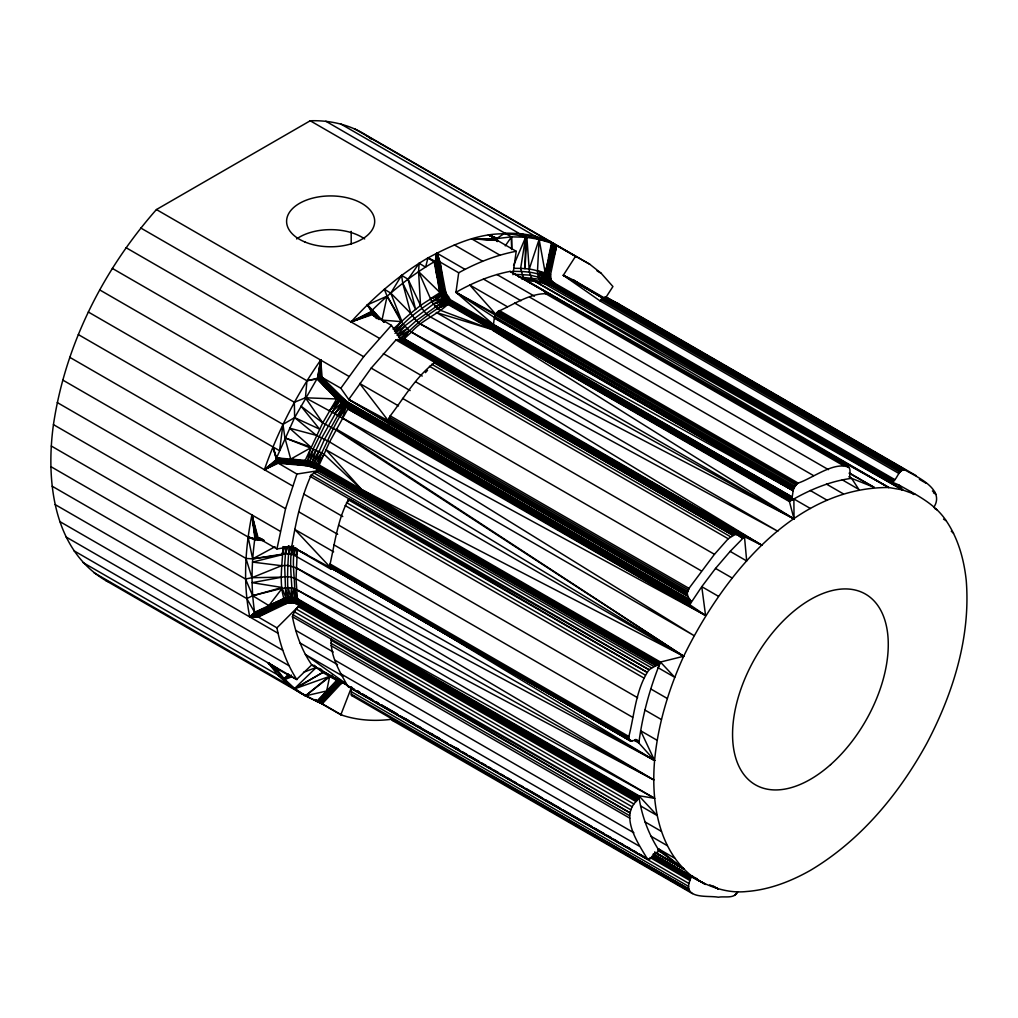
<?xml version="1.0" encoding="UTF-8"?>
<svg xmlns="http://www.w3.org/2000/svg" width="1018" height="1018" viewBox="0 0 1018 1018"><rect width="100%" height="100%" fill="white"/><g stroke="black" fill="none" stroke-linecap="round" stroke-linejoin="round"><path stroke-width="1.5" d="M512.919 274.682L516.202 251.281C495.97 255.124 476.691 262.835 458.698 272.773L439.992 261.97L437.027 261.181L434.164 261.804C411.514 275.127 390.95 291.721 372.257 310.146L371.392 313.048L374.039 316.076M516.202 251.281L497.497 240.477L496.199 238.657L511.481 236.863L525.657 237.207L539.133 239.332L545.215 272.9L545.444 278.894L547.137 282.393L549.924 284.875L891.144 481.883L902.508 489.887L915.258 494.443M391.396 719.293C374.459 721.482 357.038 720.375 340.839 714.776L320.874 703.273L305.438 695.854L105.859 580.604C52.974 549.593 45.772 479.758 53.445 424.621C65.305 344.758 103.276 269.872 156.428 209.555L310.21 120.773C330.074 120.099 350.179 124.705 366.938 135.61L589.791 264.273L601.167 273.269L612.925 286.542L605.481 298.07M637.548 799.868L296.314 602.86C279.683 597.337 266.563 619.033 249.779 616.946L254.678 612.416L283.373 598.635L290.41 597.07L296.429 598.126L638.859 795.732L638.477 798.214L636.937 800.555L294.876 603.14L287.56 603.063L258.216 617.048L249.779 616.946C242.895 583.276 245.173 548.422 251.891 514.917L258.216 538.128L276.934 548.944L291.772 546.602L306.991 554.708M325.824 121.218L525.657 237.207L524.944 268.727L526.891 237.398L529.398 272.188L531.358 277.698L535.099 281.426L888.765 487.52L902.508 489.887L898.716 484.899L891.717 481.959L548.829 283.729L539.4 279.199L518.684 276.96M294.902 547.786C290.677 565.843 297.078 585.057 293.706 602.758C286.338 595.594 276.4 602.363 268.892 605.595L252.642 595.721L245.542 579.026L50.9 466.651M693.983 877.72C658.073 851.15 651.087 802.146 654.587 760.484L638.859 743.013C642.396 715.26 649.968 687.913 660.453 662.044L683.663 656.266C722.042 578.046 793.022 486.897 888.765 487.52L526.802 280.688L522.997 276.947L520.643 268.345L525.657 237.207C491.987 226.823 457.336 242.144 427.954 257.91C399.031 274.873 373.568 297.18 351.057 321.93L372.69 314.524L391.396 325.327L402.746 341.475L399.527 339.452L395.964 339.936L371.188 368.109L348.729 399.476L389.016 423.882L687.786 596.37L690.675 600.658L689.797 604.717L705.576 615.508L701.771 586.673L715.527 568.426L730.148 551.387L744.476 536.702L761.998 545.317L409.16 330.634L401.117 321.637L387.133 296.149L384.282 289.252L390.785 293.108L410.763 313.379L416.26 320.708L420.727 324.169L777.841 531.269L411.412 332.135L402.581 340.241L400.799 339.936C413.804 325.111 429.952 312.411 447.118 302.855L449.803 299.228L445.922 292.955L439.992 261.97L436.773 253.075L464.997 269.363M339.821 680.838L319.334 702.496L314.829 699.595L318.214 701.949L339.872 679.566L337.352 680.597L317.26 701.529L314.88 699.748L319.983 702.814L339.745 682.2L339.834 680.457L338.141 680.991L316.929 701.389L300.501 692.978L288.488 685.012L93.847 572.638M258.216 538.128L255.925 537.911L254.678 539.833C251.484 563.896 250.899 588.391 254.678 612.416L257.401 616.488L276.934 627.851C280.408 646.036 286.669 663.749 296.709 679.375L311.75 664.881L316.038 666.943M690.789 601.345L347.978 403.37L339.745 396.778L322.121 377.436L320.695 360.079C297.091 393.851 277.952 430.741 264.387 469.667L278.194 463.241L307.525 465.76L315.682 468.509L318.812 465.888L329.59 441.914L349.021 406.869L349.568 404.35L322.121 377.436L319.334 377.156L316.929 378.963L294.635 417.609L276.527 457.896L276.26 460.238L277.43 462.668L296.9 474.057L318.227 470.698L655.923 665.67L659.511 663.685L317.145 466.066L307.309 462.757L276.527 457.896L272.951 446.927L78.31 334.566M690.573 603L347.545 404.897L338.141 397.593L319.919 377.004L320.695 360.079L317.489 378.263L326.689 388.876L329.819 386.662L339.745 396.778L339.745 400.278L349.021 406.869L690.255 603.878L701.771 586.673L718.326 596.23M695.676 445.884L447.818 302.257L444.115 297.816L441.85 292.115L436.404 261.181L436.773 253.075C444.013 267.849 437.867 289.366 450.859 300.972L792.08 497.967L789.434 501.594L492.903 330.392L794.04 518.951L793.875 498.96C811.766 488.958 831.172 480.954 851.608 478.358L874.144 487.355L849.406 472.988M660.033 851.392L658.188 848.681L683.663 868.952L654.727 852.371L683.663 868.952L659.511 851.213C648.721 834.709 641.709 816.016 638.884 796.496L297.663 599.487C287.903 594.372 277.749 602.821 269.21 606.372L270.941 609.973L257.083 616.221L249.779 616.946L284.989 602.147L288.934 602.707C286.809 584.09 287.458 564.85 289.277 546.119M285.842 603.75C277.99 586.203 282.533 565.206 282.94 546.59M638.757 797.336L296.391 599.767L290.741 598.775L284.086 600.289L254.767 612.836L249.779 616.946C263.166 614.961 274.313 605.01 287.56 603.063L286.351 597.642L292.586 599.806L295.716 603.559L297.523 600.327L296.034 578.822L297.332 549.16M340.572 123.865L535.214 236.227L539.133 239.332L537.517 270.661C537.211 275.318 538.955 280.395 543.09 282.915L902.508 489.887L535.099 281.426L526.802 280.688M51.32 446.049L245.962 558.424L252.642 558.857L282.164 554.721L252.528 562.101L281.604 565.703L287.75 565.397L296.034 567.751L654.587 760.484C657.997 724.345 668.673 689.224 683.663 656.266L335.762 429.876L322.744 422.89L300.934 406.067L319.55 429.112L294.635 417.609L282.966 424.391L279.543 450.681L272.951 446.927L276.362 458.418L290.563 460.123L290.983 463.801L307.36 465.264L316.344 468.305L657.564 665.314M687.786 596.37L687.214 592.794L688.982 588.366L714.458 554.314L728.214 538.764L735.111 534.488L739.03 535.086L741.88 537.797L743.814 537.25L402.581 340.241L400.939 338.218L399.921 338.536L398.522 336.449L416.26 320.708L444.077 300.883L444.802 291.67L445.604 291.644L444.841 294.876L446.062 302.995L435.348 306.494L431.721 301.493L418.576 271.59L419.136 263.255L425.613 267.174L427.954 257.91L435.195 261.372C441.837 274.656 435.17 294.622 448.874 304.089L790.095 501.098L793.875 498.96L810.417 508.504M535.214 236.227L541.614 240.095L548.957 241.05L556.681 245.758L550.598 274.389L551.005 279.619L546.679 280.688L546.017 280.497L546.679 273.626L553.041 243.836C538.967 234.713 521.267 233.198 504.852 233.147L310.21 120.773M342.901 574.241L331.321 568.311L330.099 563.997C335.024 542.149 337.836 518.531 348.919 498.782L649.026 669.755L655.923 665.67M332.212 568.68L330.697 569.087L291.772 546.602C295.793 522.183 301.086 497.229 311.33 474.782L649.026 669.755C635.868 689.021 634.494 714.356 628.87 736.498C626.961 744.921 637.548 737.286 638.884 742.224L634.761 739.832M305.807 465.557L305.209 460.34L322.744 422.89L305.438 397.784L306.952 380.757L112.324 268.396M491.974 327.949L791.291 499.685L450.071 302.677C435.602 291.123 443.746 268.51 436.773 253.075L436.035 261.206L438.898 276.552L437.066 277.061C439.114 286.363 438.898 298.898 448.213 304.586L790.095 501.098M292.102 546.806C288.539 565.283 292.853 584.154 292.077 602.491L284.086 600.289L249.779 616.946C266.054 614.745 280.243 595.225 297.243 601.205L638.477 798.214M285.931 546.666L284.633 565.359L285.867 597.757L290.83 599.755L294.876 603.14L296.429 598.126L294.189 588.442L291.377 587.742L282.202 588.264L252.642 595.721L246.814 598.597L52.172 486.222M291.377 587.742L290.703 602.478C278.296 598.062 266.754 611.016 255.467 614.35M689.797 604.717L348.576 407.709L341.933 397.58L338.65 399.387L317.489 378.263L306.952 380.757L316.929 378.963L336.614 398.967L339.745 400.278L318.787 377.334L320.695 360.079L321.243 377.093L339.757 397.923L347.825 404.095L690.764 602.147M659.511 851.213C654.51 851.862 652.945 859.497 647.524 859.23L347.876 686.361C339.987 672.236 330.036 655.936 331.359 639.189L292.421 616.704L294.393 611.805L298.261 606.575L635.957 801.548L636.937 800.555M933.773 507.422C945.76 488.958 916.378 476.755 904.391 469.616C897.889 470.443 897.609 479.16 892.366 481.845L551.132 284.836L550.165 281.999L550.623 278.525L545.444 278.894L552.061 243.378L548.957 241.05L589.791 264.273M650.858 858.263L647.524 859.23C638.922 844.444 620.038 817.938 635.957 801.548M397.414 339.516L735.111 534.488L434.89 362.408C416.324 376.24 404.197 397.682 390.225 415.866L388.443 420.294L389.016 423.882M88.324 312.017L282.966 424.391L284.913 437.867L310.465 447.971L307.436 461.752L307.525 465.76L276.68 461.599L264.387 469.667L276.209 459.703C290.372 460.721 305.884 458.774 318.812 465.888L660.033 662.896L658.188 667.757L674.73 677.314L660.453 662.044L319.232 465.035L312.081 461.956L305.209 460.34L276.527 457.896M351.07 694.021L688.766 888.994L390.403 717.919L689.504 891.132L351.477 695.447L351.261 688.55L688.957 883.509C685.318 899.467 709.126 895.356 718.326 897.227C724.6 895.967 734.182 899.225 737.656 891.883L734.563 895.407M394.971 333.382L433.388 304.115L443.504 300.208L447.844 297.04L450.071 302.677L492.979 326.358L792.08 497.967L793.149 490.676L493.514 324.627C493.984 320.008 494.252 314.537 498.222 311.368C513.886 304.509 531.561 292.051 549.033 293.871L848.681 467.249C851.977 470.291 847.765 475.826 851.01 478.333M893.028 481.539L551.807 284.531C539.985 274.3 555.599 257.363 555.803 245.262C556.757 257.096 542.772 273.473 553.105 283.411L894.338 480.42M458.698 272.773L455.962 292.319L493.514 324.627M295.233 547.913L294.189 555.23L654.587 760.484L640.615 730.746L657.157 740.302M688.957 883.509L690.789 877.427L689.797 875.213L696.936 878.649M322.744 422.89L336.614 398.967L317.756 378.009L320.695 360.079L320.835 377.004L329.819 386.662L319.919 377.004M894.898 479.656L553.665 282.648L551.807 284.531L549.924 284.875L546.679 280.688L544.999 274.745L549.86 258.61L552.341 243.493L548.957 241.05L555.395 245.045C555.434 256.981 541.538 273.969 552.481 284.047L893.702 481.056M286.389 546.717L285.231 553.703L252.642 558.857L248.087 536.995L53.445 424.621M512.118 271.437C523.494 271.195 535.277 271.882 545.686 276.858L547.62 273.918L553.372 243.989L548.957 241.05L554.492 244.562L551.82 259.145L548.397 257.885L551.514 243.149L520.465 233.593M276.934 548.944L285.562 508.695L296.9 474.057M393.05 329.132C407.913 316.038 422.394 300.972 441.405 294.164L441.85 292.115L436.773 253.075C432.408 266.856 441.074 280.675 440.552 294.457L442.092 295.958L442.461 298.605L433.388 304.115L444.077 300.883L445.833 301.659L448.913 298.376L450.529 301.837L791.75 498.845L492.521 327.198M349.021 406.869L342.901 398.471L338.829 400.85L325.302 424.188L313.15 448.989L308.899 466.028L305.196 464.272L276.26 460.238L264.387 469.667L277.43 462.668L290.983 463.801L277.176 462.376L264.387 469.667L276.438 460.963L305.031 463.368L316.598 466.791L658.9 664.385M314.778 699.71L316.929 701.389L326.676 690.993L329.577 676.855L332.059 675.214M296.034 567.751L653.734 779.89L294.189 588.442L292.395 597.133L294.826 598.342L297.243 601.205M513.746 268.345C524.664 268.345 536.422 268.472 545.661 275.076L550.802 258.916L553.907 244.269M383.862 322.261L381.992 320.072L387.133 296.149L367.396 304.827L371.392 311.508L378.95 319.41M552.341 243.493L545.215 272.9L550.598 274.389L547.824 279.25L547.938 283.284L533.038 279.835L521.865 279.097M450.859 300.972L449.803 299.228L450.859 300.972C440.501 313.595 422.279 319.283 411.412 332.135M793.149 490.676C793.684 487.609 795.465 484.695 798.15 483.066C812.173 478.549 833.996 461.141 848.681 467.249L510.107 271.386C490.981 275.076 472.848 282.699 455.962 292.319L494.506 317.54L793.149 490.676L494.392 318.189M549.86 258.61L553.372 243.989M552.061 243.378L545.215 272.9L537.517 270.661L545.686 276.858L550.382 276.909L549.249 280.434L550.496 284.964M293.578 545.737L291.377 554.365L285.231 553.703L288.552 545.686M550.802 258.916L554.492 244.562M284.073 546.666L282.202 553.919L284.798 546.755M556.681 245.758L548.626 274.16L546.513 277.074L547.455 280.752L551.132 284.836M290.626 546.462L288.336 553.856L291.237 546.666M349.352 406.004L344.288 399.641L341.437 402.912L321.764 437.804L315.987 450.172L310.668 466.46L305.031 463.368L276.209 459.703M529.233 269.108L539.133 239.332M347.901 501.747L348.919 498.782L309.994 476.309M690.675 600.658L347.838 402.275L342.353 418.042L693.983 635.588L336.22 429.049L683.663 656.266L361.683 489.556L323.902 454.104L321.497 452.794L310.465 447.971L290.728 459.105L284.913 437.867L310.859 447.118L289.57 428.171L316.369 435.348L329.59 441.914L683.663 656.266L325.938 449.727L361.683 489.556M340.839 714.776L351.617 686.997M290.728 459.105L305.044 461.345L313.671 467.516C325.722 448.149 332.835 425.168 346.247 406.271L347.151 405.724M294.1 547.544L291.377 554.365L294.189 555.23L296.862 553.907L296.047 547.964M388.443 420.294L390.225 415.866L688.982 588.366L687.214 592.794L388.443 420.294L687.125 594.181L348.729 399.476L340.839 388.24L322.121 377.436M513.568 265.52L525.657 237.207M321.243 377.093L340.457 396.651L343.753 404.591L324.551 439.191L312.679 465.977L312.042 466.893L304.98 462.376L276.26 460.238M307.627 460.76L313.15 448.989M294.826 598.342L295.195 597.706L297.523 600.327M323.902 454.104L317.145 466.066L314.842 468.051L305.209 460.34M99.7 289.901L294.342 402.275L305.438 397.784L337.391 415.166C342.532 416.349 345.649 395.811 349.568 404.35M309.561 461.218L315.987 450.172M409.16 330.634L404.235 338.778L402.072 338.981L398.522 336.449L409.16 330.634L399.921 338.536M789.434 501.594L794.04 518.951L430.169 316.802L425.766 313.289L421.961 308.403L408.078 279.25L401.588 275.344L390.785 293.108L401.779 321.077L387.133 296.149M318.825 451.458L312.081 461.956L317.018 467.924L658.239 664.932M898.907 473.459L600.136 300.972L563.298 275.28L575.386 256.561M305.438 397.784L336.614 398.967L341.055 396.715L346.247 406.271L337.391 415.166L339.987 416.68L346.654 406.538L348.576 407.709M340.839 388.24L363.668 356.694L391.396 325.327M505.272 245.847L511.481 236.863L504.852 233.147L497.077 238.288L488.525 234.891L496.097 239.103M419.136 263.255L408.078 279.25L415.662 309.561L402.734 283.144L401.588 275.344M394.399 330.837L401.117 321.637L381.992 320.072M322.121 703.96L341.055 683.727L339.745 682.2L337.352 680.597L326.676 690.993L305.438 695.854L288.488 685.012L276.234 668.33L296.9 679.68M600.136 300.972L602.223 297.752L602.936 298.032L900.981 471.067L602.211 298.579L602.223 297.752L563.298 275.28L573.49 280.09L604.361 297.918M345.636 404.731L343.753 404.591L334.706 413.613L345.344 400.494L349.53 405.139M307.436 461.752L308.098 460.874L315.682 468.509L656.915 665.517M268.892 605.595L282.202 588.264L285.867 597.757M331.321 568.311L330.697 569.087L330.863 567.917L294.711 529.373L333.637 551.845M395.951 332.224C408.065 316.929 424.811 306.138 440.985 295.576L442.092 295.958L446.368 294.253L446.66 298.185L448.874 304.089M319.983 702.814L329.03 692.151L341.246 680.94L340.585 680.189M318.214 701.949L327.414 691.209L328.203 691.604L330.532 693.563L321.243 703.476M314.893 699.595L320.874 703.273L329.819 692.813L341.819 681.767L341.246 680.94L338.956 681.538L328.203 691.604L318.659 702.165L314.931 699.684L317.54 701.644L327.414 691.209M549.644 274.326L547.455 277.189L546.424 281.172L547.773 282.533L549.326 282.33L551.756 280.93L551.005 279.619L551.807 284.531M83.145 562.636L284.289 678.688L288.476 674.005M397.898 334.057L404.719 326.511M425.422 372.639L427.522 370.361M326.676 690.993L336.614 680.38L337.352 680.597M338.829 400.85L329.577 410.623L338.65 399.387M320.874 703.273L340.457 682.951L342.264 682.645L341.819 681.767L339.745 682.2M276.934 627.851L298.261 606.575M498.222 311.368L796.992 483.855L794.078 487.686L496.122 313.748L499.38 310.566L798.15 483.066M277.151 668.355L268.485 663.087L277.787 675.01L288.488 685.012L294.635 688.486L316.369 667.388L322.744 672.491L336.614 680.38M318.659 702.165L329.03 692.151M341.055 683.727L342.264 682.645M311.33 474.782L318.227 470.698M394.704 331.003L402.759 324.106M318.812 465.888L318.023 464.386L321.497 452.794L314.028 462.63L315.987 464.475L316.789 463.801L318.278 466.689M294.635 688.486L305.438 695.854L329.107 676.55L294.966 688.715L322.744 672.491L294.635 688.486L284.913 679.464L277.787 675.01M305.438 695.854L329.577 676.855L335.495 678.192M249.779 616.946L254.882 613.167L269.21 606.372L255.213 613.905M288.094 598.113L289.405 597.159L292.599 598.839L296.314 602.86M291.402 675.087L284.913 679.464L292.064 676.715M441.405 294.164L445.922 292.955L445.909 298.77L447.118 302.855L437.486 308.505L435.348 306.494L445.833 301.659M276.642 668.215L268.485 663.087L284.289 678.688L289.519 675.265M396.918 335.138L406.882 328.725M284.289 678.688L289.608 675.354M916.315 475.75L617.557 303.262L605.634 297.129L601.116 299.661L899.887 472.161M372.69 314.524L371.977 313.977L351.057 321.93L353.806 320.339M252.642 558.857L275 546.742M256.371 615.534L270.037 608.179M257.083 616.221C269.834 612.238 282.52 596.777 296.836 602.058L638.07 799.066M373.81 315.771L371.748 313.722L351.057 321.93L371.392 311.508L379.23 318.799M376.711 318.24L371.392 313.048L351.057 321.93L371.29 311.928L378.938 319.499M793.875 498.96L790.731 500.449L491.338 328.598M351.057 321.93L371.29 312.513L374.509 315.809M269.21 606.372L254.678 612.416L246.814 598.597M281.604 565.703L251.942 577.702L245.542 579.026M303.491 672.325L316.369 667.388L314.168 665.225M440.985 295.576L430.41 298.758L440.031 292.611L444.802 291.67M309.345 462.197L311.088 461.663L316.344 468.305M252.642 595.721L282.164 587.501L252.146 582.665L284.633 576.684L290.792 576.964L296.034 578.822L653.734 779.89M438.898 276.552L440.921 276.196C443.288 284.569 442.028 296.442 450.529 301.837L493.31 325.48L792.271 497.115L451.05 300.119M892.366 481.845L891.144 481.883M603.381 297.765L606.588 297.345L905.358 469.832L902.152 470.252L603.381 297.765L900.981 471.067M548.218 283.615L541.042 281.337C544.159 283.589 549.567 285.218 552.494 281.77L553.665 282.648M283.373 598.635L286.147 598.546M281.604 577.168L251.942 577.702L245.962 558.424M514.459 274.364L530.124 275.102L545.444 278.894L537.58 273.715L545.012 275.865M496.173 239.306L471.627 238.823L499.851 255.124M496.326 239.535L471.627 238.823L497.497 240.477M496.555 239.803L471.627 238.823L496.784 239.993M276.68 461.599L290.55 462.159M262.288 539.171L254.984 538.827L248.087 536.995L254.678 539.833L264.158 540.622M277.176 462.376L305.196 464.272L317.018 467.924M257.401 537.809L251.891 514.917L255.556 538.102L259.895 538.395M248.087 536.995L254.856 539.095L262.033 539.629M260.633 538.293L255.925 537.911L251.891 514.917L257.045 537.72M260.112 538.687L255.353 538.28L251.891 514.917L256.32 537.746M290.563 460.123L276.272 458.825L272.951 446.927M262.886 539.578L254.984 538.827L251.891 514.917M255.556 538.102L260.239 538.573M254.856 539.095L264.209 540.367M296.62 589.537L654.587 798.303L638.859 795.732L657.157 815.533L640.615 805.976M535.099 281.426L549.924 284.875M396.473 721.711L393.673 721.113L390.734 718.644M547.773 282.533L539.4 279.199L546.424 281.172L538.217 276.616L546.017 280.497M351.477 695.447L354.251 696.21M690.255 875.531L693.131 876.498M545.661 275.076L550.407 275.662L548.333 280.663L548.829 283.729M653.289 854.28C682.709 869.805 711.048 895.369 746.69 891.501C769.303 889.757 790.808 881.435 810.417 870.352C860.604 840.486 899.034 794.027 926.851 743.267C953.026 693.525 970.765 637.281 966.247 580.553C964.008 559.429 958.167 538.344 946.104 520.631C934.779 503.528 915.971 494.697 898.716 484.899M347.876 686.361L350.676 687.354L311.75 664.881C301.812 650.477 295.793 633.794 292.421 616.704M105.859 580.604L109.817 582.372M300.501 692.978L308.416 696.516M318.901 668.304L321.764 669.679M709.762 884.846L718.326 888.968L713.236 886.029M496.199 238.657L488.525 234.891L496.733 238.352L497.268 241.444M434.864 261.473L427.954 257.91L434.164 261.804L437.066 277.061L434.864 261.473L440.031 292.611L418.576 271.59L420.549 305.744M496.11 238.823L488.525 234.891L496.517 238.441L497.102 241.508M420.727 324.169L794.04 518.951L436.277 312.462L490.663 329.107L439.687 310.045L437.486 308.505L448.213 304.586L447.118 302.855M348.729 399.476L388.38 420.828L687.125 594.181M705.576 615.508L347.825 408.956L391.039 432.217L705.576 615.508L339.987 416.68M291.772 546.602L330.863 567.917L630.982 741.168M340.101 623.245L654.587 798.303M708.35 386.815L711.124 388.367M713.898 389.919L729.168 398.432M731.942 399.985L888.765 487.52M849.216 473.268L874.144 487.355M311.75 664.881L347.456 685.127M563.298 275.28L602.936 298.032L573.49 280.09L581.711 285.536M494.506 317.54L793.493 489.187L494.723 316.7L494.888 314.791L495.804 314.257L794.078 487.686L455.962 292.319L495.804 314.257L469.731 285.002L507.32 306.698M357.076 690.624L359.825 692.215M353.92 689.135L349.785 686.756L353.92 689.148M356.669 690.713L359.418 692.291M362.166 693.869L371.799 699.391M375.922 701.771L378.683 703.349L375.947 701.86M396.562 713.618L381.432 704.927L397.974 714.585M404.82 718.352L408.943 720.719M411.692 722.296L414.441 723.874M417.202 725.452L421.325 727.832M430.958 733.354L433.706 734.932M436.455 736.51L439.203 738.088M455.72 747.568L458.469 749.146M354.315 128.675L577.181 257.338M597.044 270.89L601.167 273.269M605.634 297.129L904.391 469.616M604.539 297.269L903.31 469.769M919.394 479.376L926.278 483.359M584.217 287.089L586.902 288.641M589.587 290.194L592.272 291.733M594.957 293.286L598.991 295.614M932.399 490.981L935.148 492.572M933.43 492.814L936.178 494.404M543.714 276.794L554.67 283.131M934.626 508.427L937.171 509.903M943.559 519.155L946.104 520.631M510.107 271.386L847.218 465.964M544.465 293.019L843.235 465.519M454.321 244.905L482.545 261.193M848.859 476.768L851.608 478.358L858.836 489.404L842.293 479.86M496.899 274.504L534.488 296.2M529.678 297.154L828.448 469.654M483.41 279.047L520.987 300.755M514.612 303.02L813.382 475.521M826.451 484.097L842.993 493.654M810.252 490.485L826.794 500.042M497.115 312.45L795.872 484.937M496.122 313.748L794.893 486.235M439.127 291.301L448.722 296.849M401.334 340.127L739.03 535.086M743.14 537.619L401.906 340.61L401.436 339.541M399.527 339.452L737.223 534.425M400.201 340.165L415.102 348.601M417.851 350.192L434.279 359.863M437.066 361.288L446.66 367.014M449.422 368.414L534.717 417.851M535.901 418.347L712.982 520.592M713.593 521.127L742.478 537.797M419.009 351.299L421.757 352.89M438.262 362.421L441.023 364.011M450.656 369.572L453.404 371.163M463.037 376.724L465.786 378.314M469.909 380.694L472.67 382.284M475.419 383.875L478.167 385.466M487.8 391.027L491.923 393.406M494.684 394.997L497.433 396.587M519.447 409.3L523.57 411.679M538.713 420.409L546.971 425.18M563.476 434.711L566.224 436.302M575.857 441.863L578.606 443.454M588.239 449.014L591 450.605M595.123 452.985L597.871 454.575M600.62 456.166L603.381 457.756M619.886 467.287L622.634 468.865M639.151 478.409L641.9 479.987M644.661 481.578L648.784 483.97M663.914 492.699L668.05 495.092M688.69 507.002L691.438 508.593M701.071 514.154L703.82 515.744M713.453 521.305L716.201 522.883M720.337 525.275L723.085 526.866M725.834 528.444L728.583 530.034M404.782 343.168L407.544 344.758M424.048 354.289L426.796 355.88M443.314 365.411L446.062 367.002M448.811 368.592L451.572 370.183M492.839 394.004L496.975 396.396M549.262 426.58L552.01 428.171M574.025 440.87L576.773 442.461M618.053 466.295L622.176 468.674M674.463 498.871L677.212 500.449M699.226 513.161L701.987 514.752M739.132 536.206L741.88 537.797M395.964 339.936L732.807 535.264L434.05 362.764M431.708 364.228L730.466 536.715M429.456 366.276L728.214 538.764M156.428 209.555L379.281 338.231M730.148 551.387L746.69 560.943L744.476 536.702L402.072 338.981L402.581 340.241M383.328 353.577L422.254 376.049M415.688 381.814L714.458 554.314M140.815 228.032L363.668 356.694M371.188 368.109L410.114 390.581M715.527 568.426L732.082 577.969M402.568 398.394L701.338 570.894M126.067 247.705L348.919 376.367M398.56 405.915L359.634 383.442L388.38 420.828L387.654 421.948L388.558 422.903L687.328 595.403M389.398 417.304L688.168 589.791M388.8 418.805L687.557 591.305M349.174 403.09L690.395 600.098M315.949 471.41L653.645 666.37M313.608 472.797L651.304 667.757M348.207 499.736L646.964 672.224L348.919 498.782M346.464 502.548L645.234 675.049M345.153 505.552L643.923 678.039M650.731 688.931L667.286 698.475M69.746 357.305L292.611 485.968M303.848 494.099L342.773 516.571M338.841 525.237L637.612 697.724M644.865 710.004L661.407 719.548M298.745 511.825L337.671 534.297M62.709 380.032L285.562 508.695M333.815 544.77L632.585 717.27M57.25 402.543L280.115 531.205M635.728 739.386L638.477 740.977M635.995 739.946L638.757 741.537M628.87 736.498L330.099 563.997L330.634 567.624L630.091 740.811L628.78 737.897L330.01 565.41M634.736 740.62L638.859 743.013M330.188 566.632L628.959 739.119M345.649 575.832L349.785 578.224M352.533 579.815L362.166 585.375M364.928 586.966L369.05 589.346M371.812 590.936L374.56 592.527M377.322 594.118L381.445 596.497M384.206 598.088L386.955 599.678M389.703 601.269L393.839 603.661M396.587 605.252L399.349 606.843M403.472 609.222L406.233 610.813M408.981 612.403L418.627 617.964M422.75 620.344L425.499 621.934M428.26 623.525L443.403 632.267M447.538 634.659L462.681 643.401M465.43 644.992L475.075 650.553M477.824 652.144L487.457 657.704M490.218 659.295L494.341 661.687M497.102 663.278L499.851 664.869M502.612 666.459L506.735 668.839M509.496 670.429L513.619 672.809M516.38 674.4L519.129 675.99M521.878 677.581L526.013 679.973M528.762 681.551L531.523 683.142M535.646 685.534L538.407 687.125M541.156 688.715L543.905 690.306M548.04 692.685L550.789 694.276M553.55 695.867L570.067 705.398M572.829 706.988L587.971 715.743M592.094 718.123L600.365 722.895M603.114 724.485L607.25 726.865M609.998 728.455L619.631 734.016M622.392 735.607L632.025 741.168M330.634 567.624L629.404 740.111M284.556 599.157L291.25 603.025M296.162 609.006L633.858 803.978M294.393 611.805L632.089 806.765M293.031 614.796L630.727 809.755L331.359 639.189L629.862 812.771L331.104 640.271M644.865 821.819L661.407 831.375M330.786 643.134L629.544 815.634M331.028 645.692L629.798 818.179M295.64 630.32L333.23 652.016M650.731 836.109L667.286 845.653M335.113 660.3L633.883 832.788M658.188 848.681L674.73 858.225M299.954 642.943L337.543 664.639M657.704 850.17L660.453 851.761M55.15 504.572L278.003 633.247M654.765 852.27L683.663 868.952L656.254 852.817M653.378 854.255L705.576 884.413L689.797 875.213M340.521 673.661L639.291 846.149M653.289 854.217L705.576 884.413M653.607 855.222L690.764 876.663M342.926 676.181L305.336 654.485L346.362 683.918M653.645 855.985L690.789 877.427M652.144 856.023L690.675 878.267M651.876 856.889L690.395 879.132M650.069 857.512L689.873 880.494M356.669 690.738L359.43 692.329M362.179 693.92L366.315 696.299M369.063 697.89L373.199 700.269M400.736 716.176L415.878 724.918M420.001 727.297L447.538 743.204M450.3 744.794L459.932 750.355M462.681 751.946L466.817 754.325M469.565 755.916L479.211 761.477M481.959 763.067L486.095 765.46M488.844 767.05L491.605 768.641M494.354 770.219L498.489 772.611M501.238 774.202L503.986 775.792M506.748 777.383L510.871 779.763M513.632 781.353L516.38 782.944M520.516 785.323L523.265 786.914M526.026 788.505L542.543 798.048M545.292 799.639L560.434 808.381M563.196 809.972L592.107 826.667M594.856 828.258L604.501 833.818M607.25 835.409L611.385 837.789M614.134 839.379L616.895 840.97M619.644 842.56L623.779 844.94M626.528 846.531L630.664 848.923M633.412 850.514L636.161 852.104M638.922 853.695L643.045 856.074M645.806 857.665L648.555 859.256M347.202 685.648L645.959 858.136M59.782 521.547L282.635 650.209M350.879 691.438L688.575 886.398M391.981 720.21L692.444 893.6M66.03 536.97L288.883 665.645M73.843 550.713L296.709 679.375M319.067 701.962L341.921 715.158M592.387 309.396L902.508 489.887M410.89 613.281L413.613 614.923M417.698 617.392L420.421 619.033M423.144 620.687L654.587 760.484M349.441 403.65L340.457 396.651M315.02 699.684L320.301 702.98M346.654 406.538L337.951 400.125L337.352 398.229L328.216 387.489L318.469 377.5L320.695 360.079L319.334 377.156L338.956 397.096L339.388 398.725M276.527 669.119L268.485 663.087L276.285 668.266M276.285 668.711L268.485 663.087L276.234 668.33M268.485 663.087L276.234 668.571M617.557 303.262L622.532 307.067M366.938 135.61L371.481 139.212M316.369 435.348L294.635 417.609L294.342 402.275M910.308 491.592L913.757 494.506M951.257 531.218L953.548 533.203M317.756 378.009L328.216 387.489M318.787 377.334L329.03 386.993M367.396 304.827L379.345 318.583L371.71 310.834L367.396 304.827L384.193 322.324M371.748 313.722L373.861 315.873M371.392 313.048L376.736 318.57M371.29 311.928L375.591 316.573M296.429 598.126L297.663 599.487M372.257 310.146L380.439 319.69M315.987 464.475L317.68 467.377M449.511 303.44L447.144 295.907L442.461 298.605L431.721 301.493L442.092 295.958C443.899 281.655 435.691 267.619 436.773 253.075M400.799 339.936L401.257 340.801M343.002 404.07L340.139 398.191M296.836 602.058L294.8 599.233L290.41 597.07L288.336 587.475M552.481 284.047L551.756 280.93L553.105 283.411M294.189 588.442L297.638 598.724M285.231 587.653L287.852 597.311M402.734 283.144L410.763 313.379M436.404 261.181L439.916 276.349M437.676 261.219L440.921 276.196L439.089 261.562M497.649 241.342L497.077 238.288L497.535 241.393M439.992 261.97C441.965 274.758 443.504 287.47 443.504 300.208M511.838 249.461L511.481 236.863L511.596 249.461M351.197 231.366L351.197 244.066M296.594 238.937A44.041 25.425 0 0 1 364.686 238.937M339.388 401.321L332.059 412.061L341.437 402.912L340.063 400.57L339.388 401.321M761.998 545.317L445.706 364.215L404.235 338.778L761.998 545.317M830.573 764.633A110.109 63.574 -60 0 0 865.465 594.079A110.109 63.574 -60 0 0 735.212 709.584A110.109 63.574 -60 0 0 830.573 764.633M304.98 242.017A44.041 25.425 0 0 0 374.471 223.845A44.041 25.425 0 0 0 312.462 198.192A44.041 25.425 0 0 0 304.98 242.017"/></g></svg>
